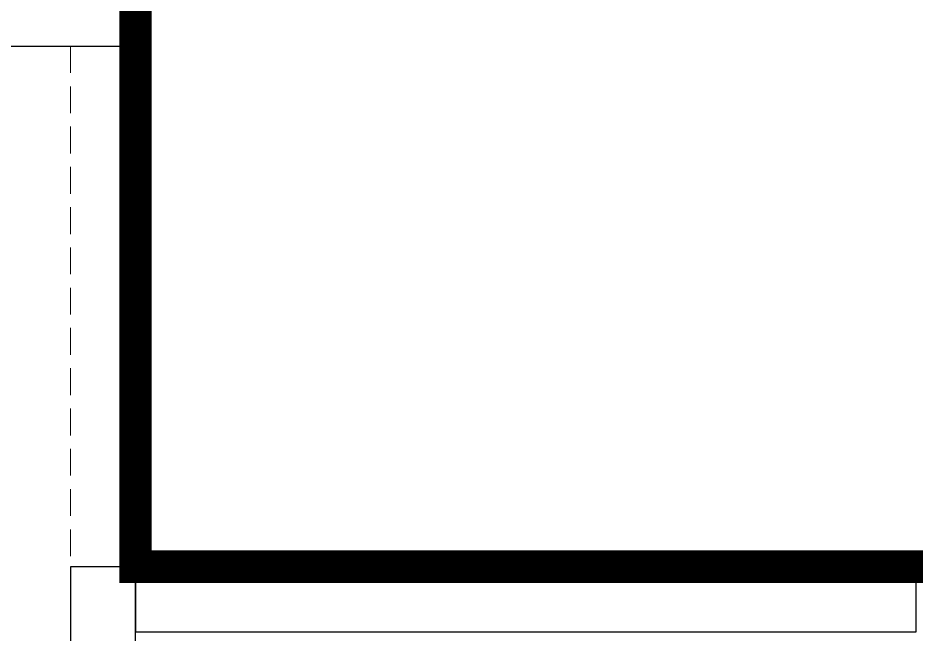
# Model space of a CAD drawing. Header units: feet. Extents: x 2660548 to 2676088, y -6058813 to -6047508.
# Drawn here: x 2662172 to 2663553, y -6052401 to -6051454 of the extents above; entities that cross this region are included whole.
import ezdxf

# ---------------------------------------------------------------- set-up
doc = ezdxf.new("R2010")
doc.units = ezdxf.units.FT
doc.header["$LTSCALE"] = 33
doc.header["$MEASUREMENT"] = 0
doc.linetypes.add('a_p6_plan_L18$0$HIDDEN', pattern=[0.375, 0.25, -0.125])
doc.linetypes.add('ACAD_ISO03W100', pattern=[30, 12, -18])
for name, color, linetype, lineweight in [('LENS-CURTAIN', 5, 'a_p6_plan_L18$0$HIDDEN', 9), ('LENS-PARTITION', 21, 'Continuous', 25), ('LK-FLUTTED FINISH', 20, 'Continuous', 30)]:
    doc.layers.add(name, color=color, linetype=linetype, lineweight=lineweight)

msp = doc.modelspace()

# ---------------------------------------------------------------- linework, layer by layer
at = {"layer": 'LENS-CURTAIN', "ltscale": 5}
msp.add_lwpolyline([(2662253.130816257, -6051497.60902062), (2662253.130816257, -6052297.609020619), (2662353.130816257, -6052297.609020619), (2662353.130816257, -6051497.60902062)], close=True, dxfattribs=at)
at = {"layer": 'LENS-PARTITION'}
for points in [[(2662353.130816257, -6051397.60902062), (2660753.130816257, -6051397.60902062), (2660753.130816257, -6051497.60902062), (2662353.130816257, -6051497.60902062)], [(2662353.130816257, -6052297.609020619), (2662253.130816257, -6052297.609020619), (2662253.130816257, -6053897.609020619), (2662353.130816257, -6053897.609020619)], [(2663553.130816257, -6052297.609020619), (2662353.130816257, -6052297.609020619), (2662353.130816257, -6052397.60902062), (2663553.130816257, -6052397.60902062)]]:
    msp.add_lwpolyline(points, close=True, dxfattribs=at)
at = {"layer": 'LK-FLUTTED FINISH', "linetype": 'ACAD_ISO03W100', "ltscale": 0.05, "const_width": 50}
msp.add_lwpolyline([(2662353.130816257, -6050057.609020617), (2662353.130816257, -6052297.609020619), (2664853.130816258, -6052297.609020619)], dxfattribs=at)

doc.saveas('drawing.dxf')
